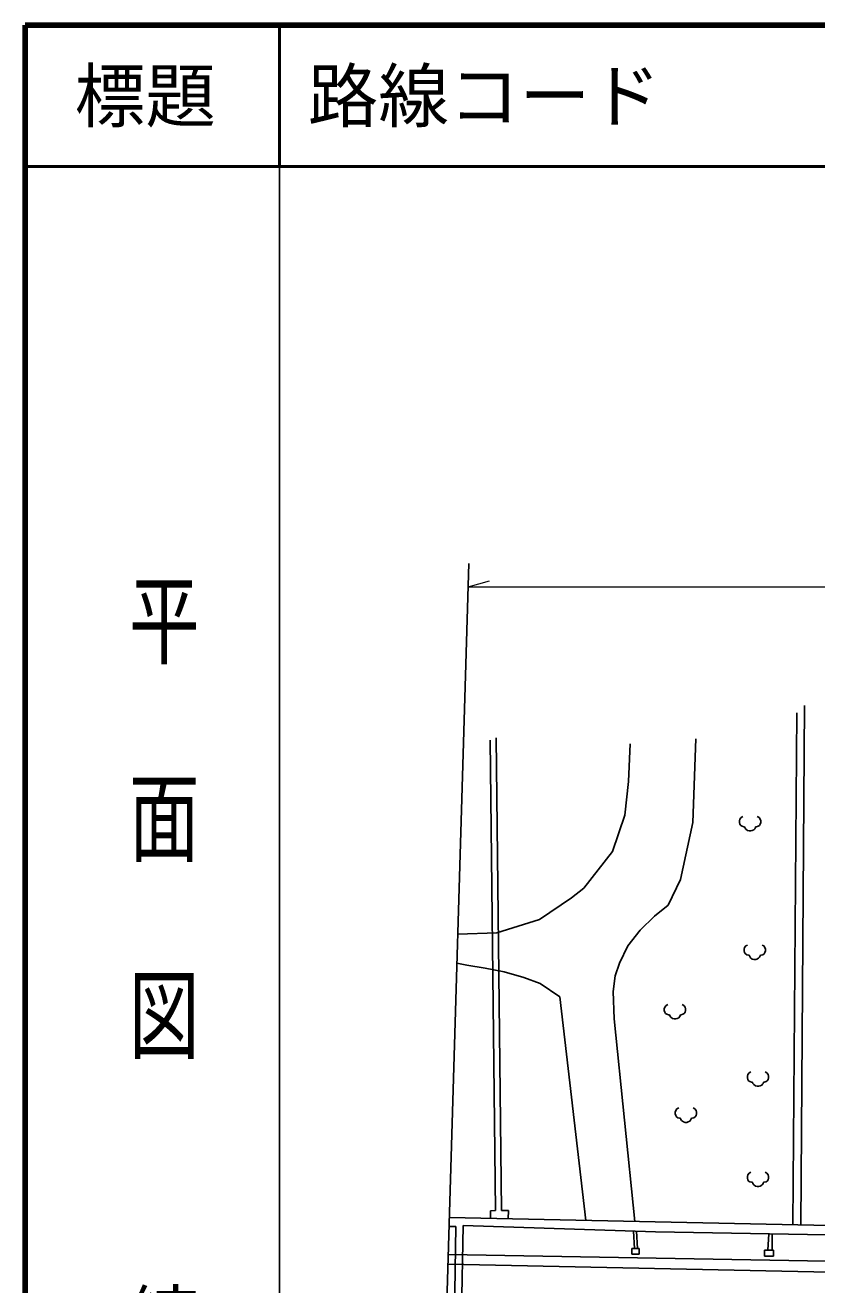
# Model space of a CAD drawing. Units: millimetres, scale not verified. Extents: x 40000 to 680000, y 20000 to 380000.
# Drawn here: x 40000 to 96047, y 290793 to 380000 of the extents above; entities that cross this region are included whole.
import ezdxf
from ezdxf.enums import TextEntityAlignment as Align

# ---------------------------------------------------------------- set-up
doc = ezdxf.new("R2010")
doc.units = ezdxf.units.MM
doc.header["$LTSCALE"] = 1000
for name, color, linetype, lineweight in [('M-BGD', 7, 'Continuous', 25), ('M-BMK-OTRS', 5, 'Continuous', 25), ('M-STR-HTXT', 7, 'Continuous', 13), ('M-STR-STRC', 7, 'Continuous', 25), ('M-TTL', 2, 'Continuous', 140), ('M-TTL-BAND', 7, 'Continuous', 25), ('M-TTL-LINE', 7, 'Continuous', 50)]:
    doc.layers.add(name, color=color, linetype=linetype, lineweight=lineweight)
doc.layers.add('M-TTL-TXT', color=7, linetype='Continuous')
doc.styles.add('@ＭＳ ゴシック', font='')
doc.styles.add('ＭＳ ゴシック', font='')
doc.styles.get('@ＭＳ ゴシック').set_extended_font_data('@MS Gothic')
doc.styles.get('ＭＳ ゴシック').set_extended_font_data('MS Gothic')

msp = doc.modelspace()

# ---------------------------------------------------------------- linework, layer by layer
at = {"layer": 'M-BGD'}
for p, q in [((94634, 331298), (94348, 295040)), ((94917, 295028), (95167, 331827)), ((73295, 296057), (72910, 329360)), ((73339, 329534), (73731, 296057)), ((87491, 329463), (87258, 323531)), ((82722, 326439), (82838, 329114)), ((82463, 324063), (82722, 326439)), ((81590, 321475), (82463, 324063)), ((90696, 323893), (90606, 323773)), ((90816, 323953), (90696, 323893)), ((91956, 323893), (91836, 323953)), ((92046, 323773), (91956, 323893)), ((87258, 323531), (86386, 319488)), ((90606, 323773), (90576, 323653)), ((90576, 323653), (90576, 323533)), ((90576, 323533), (90606, 323413)), ((90606, 323413), (90666, 323323)), ((90666, 323323), (90756, 323263)), ((90756, 323263), (90876, 323233)), ((90876, 323233), (90936, 323233)), ((90936, 323233), (90966, 323143)), ((90966, 323143), (91026, 323053)), ((91026, 323053), (91146, 322963)), ((91146, 322963), (91266, 322933)), ((91266, 322933), (91386, 322933)), ((91386, 322933), (91476, 322963)), ((91476, 322963), (91596, 323023)), ((91596, 323023), (91656, 323083)), ((91656, 323083), (91686, 323143)), ((91686, 323143), (91716, 323233)), ((91716, 323233), (91776, 323233)), ((91776, 323233), (91896, 323263)), ((91896, 323263), (91986, 323323)), ((91986, 323323), (92046, 323413)), ((92076, 323653), (92046, 323773)), ((92046, 323413), (92076, 323533)), ((92076, 323533), (92076, 323653)), ((79563, 318886), (81590, 321475)), ((86386, 319488), (85514, 317685)), ((78679, 318188), (79563, 318886)), ((76422, 316653), (78679, 318188)), ((85514, 317685), (84559, 316891)), ((84559, 316891), (83541, 315902)), ((73398, 315722), (76422, 316653)), ((83541, 315902), (82668, 314797)), ((70628, 315628), (73398, 315722)), ((82668, 314797), (82087, 313576)), ((90939, 314676), (90909, 314556)), ((90909, 314556), (90909, 314436)), ((90909, 314436), (90939, 314316)), ((91029, 314796), (90939, 314676)), ((90939, 314316), (90999, 314226)), ((90999, 314226), (91089, 314166)), ((91149, 314856), (91029, 314796)), ((91089, 314166), (91209, 314136)), ((91209, 314136), (91269, 314136)), ((91269, 314136), (91299, 314046)), ((91299, 314046), (91359, 313956)), ((91989, 313986), (92019, 314046)), ((92019, 314046), (92049, 314136)), ((92049, 314136), (92109, 314136)), ((92109, 314136), (92229, 314166)), ((92289, 314796), (92169, 314856)), ((92229, 314166), (92319, 314226)), ((92379, 314676), (92289, 314796)), ((92319, 314226), (92379, 314316)), ((92409, 314556), (92379, 314676)), ((92379, 314316), (92409, 314436)), ((92409, 314436), (92409, 314556)), ((71267, 313432), (70567, 313574)), ((72575, 313214), (71267, 313432)), ((73920, 312959), (72575, 313214)), ((82087, 313576), (81767, 312674)), ((91359, 313956), (91479, 313866)), ((91479, 313866), (91599, 313836)), ((91599, 313836), (91719, 313836)), ((91719, 313836), (91809, 313866)), ((91809, 313866), (91929, 313926)), ((91929, 313926), (91989, 313986)), ((75302, 312559), (73920, 312959)), ((76465, 312123), (75302, 312559)), ((81767, 312674), (81621, 311569)), ((77846, 311178), (76465, 312123)), ((81621, 311569), (81701, 309634)), ((79705, 295352), (77846, 311178)), ((85281, 310461), (85251, 310341)), ((85371, 310581), (85281, 310461)), ((85491, 310641), (85371, 310581)), ((86631, 310581), (86511, 310641)), ((86721, 310461), (86631, 310581)), ((86751, 310341), (86721, 310461)), ((81701, 309634), (83163, 295278)), ((85251, 310341), (85251, 310221)), ((85251, 310221), (85281, 310101)), ((85281, 310101), (85341, 310011)), ((85341, 310011), (85431, 309951)), ((85431, 309951), (85551, 309921)), ((85551, 309921), (85611, 309921)), ((85611, 309921), (85641, 309831)), ((85641, 309831), (85701, 309741)), ((85701, 309741), (85821, 309651)), ((85821, 309651), (85941, 309621)), ((85941, 309621), (86061, 309621)), ((86061, 309621), (86151, 309651)), ((86151, 309651), (86271, 309711)), ((86271, 309711), (86331, 309771)), ((86331, 309771), (86361, 309831)), ((86361, 309831), (86391, 309921)), ((86391, 309921), (86451, 309921)), ((86451, 309921), (86571, 309951)), ((86571, 309951), (86661, 310011)), ((86661, 310011), (86721, 310101)), ((86721, 310101), (86751, 310221)), ((86751, 310221), (86751, 310341)), ((91161, 305690), (91131, 305570)), ((91131, 305570), (91131, 305450)), ((91131, 305450), (91161, 305330)), ((91251, 305810), (91161, 305690)), ((91161, 305330), (91221, 305240)), ((91221, 305240), (91311, 305180)), ((91371, 305870), (91251, 305810)), ((91311, 305180), (91431, 305150)), ((91431, 305150), (91491, 305150)), ((91491, 305150), (91521, 305060)), ((92241, 305060), (92271, 305150)), ((92271, 305150), (92331, 305150)), ((92331, 305150), (92451, 305180)), ((92511, 305810), (92391, 305870)), ((92451, 305180), (92541, 305240)), ((92601, 305690), (92511, 305810)), ((92541, 305240), (92601, 305330)), ((92631, 305570), (92601, 305690)), ((92601, 305330), (92631, 305450)), ((92631, 305450), (92631, 305570)), ((91521, 305060), (91581, 304970)), ((91581, 304970), (91701, 304880)), ((91701, 304880), (91821, 304850)), ((91821, 304850), (91941, 304850)), ((91941, 304850), (92031, 304880)), ((92031, 304880), (92151, 304940)), ((92151, 304940), (92211, 305000)), ((92211, 305000), (92241, 305060)), ((86268, 303319), (86148, 303259)), ((87408, 303259), (87288, 303319)), ((86058, 303139), (86028, 303019)), ((86028, 303019), (86028, 302899)), ((86028, 302899), (86058, 302779)), ((86148, 303259), (86058, 303139)), ((86058, 302779), (86118, 302689)), ((86118, 302689), (86208, 302629)), ((86208, 302629), (86328, 302599)), ((86328, 302599), (86388, 302599)), ((86388, 302599), (86418, 302509)), ((86418, 302509), (86478, 302419)), ((86478, 302419), (86598, 302329)), ((87048, 302389), (87108, 302449)), ((87108, 302449), (87138, 302509)), ((87138, 302509), (87168, 302599)), ((87168, 302599), (87228, 302599)), ((87228, 302599), (87348, 302629)), ((87348, 302629), (87438, 302689)), ((87498, 303139), (87408, 303259)), ((87438, 302689), (87498, 302779)), ((87528, 303019), (87498, 303139)), ((87498, 302779), (87528, 302899)), ((87528, 302899), (87528, 303019)), ((86598, 302329), (86718, 302299)), ((86718, 302299), (86838, 302299)), ((86838, 302299), (86928, 302329)), ((86928, 302329), (87048, 302389)), ((91161, 298591), (91131, 298471)), ((91131, 298471), (91131, 298351)), ((91131, 298351), (91161, 298231)), ((91251, 298711), (91161, 298591)), ((91161, 298231), (91221, 298141)), ((91221, 298141), (91311, 298081)), ((91371, 298771), (91251, 298711)), ((91311, 298081), (91431, 298051)), ((91431, 298051), (91491, 298051)), ((91491, 298051), (91521, 297961)), ((91521, 297961), (91581, 297871)), ((92211, 297901), (92241, 297961)), ((92241, 297961), (92271, 298051)), ((92271, 298051), (92331, 298051)), ((92331, 298051), (92451, 298081)), ((92511, 298711), (92391, 298771)), ((92451, 298081), (92541, 298141)), ((92601, 298591), (92511, 298711)), ((92541, 298141), (92601, 298231)), ((92631, 298471), (92601, 298591)), ((92601, 298231), (92631, 298351)), ((92631, 298351), (92631, 298471)), ((91581, 297871), (91701, 297781)), ((91701, 297781), (91821, 297751)), ((91821, 297751), (91941, 297751)), ((91941, 297751), (92031, 297781)), ((92031, 297781), (92151, 297841)), ((92151, 297841), (92211, 297901)), ((70029, 295558), (129424, 294294)), ((72945, 295496), (72946, 296028)), ((72946, 296028), (73295, 296057)), ((73731, 296057), (74225, 296057)), ((74225, 296057), (74196, 295469)), ((70010, 294915), (70491, 294914)), ((70182, 273189), (70491, 294914)), ((70591, 273189), (71000, 294995)), ((71000, 294995), (84631, 294541)), ((83066, 294593), (83135, 293370)), ((83359, 293370), (83289, 294586)), ((84631, 294541), (102503, 294247)), ((92653, 294409), (92578, 293249)), ((92876, 293249), (92896, 294405)), ((82956, 292961), (82956, 293370)), ((82956, 293370), (83459, 293370)), ((83459, 292961), (82956, 292961)), ((83459, 293370), (83459, 292961)), ((92333, 292821), (92333, 293249)), ((92333, 293249), (92984, 293249)), ((92984, 292821), (92333, 292821)), ((92984, 293249), (92984, 292821)), ((69931, 292262), (109741, 291418))]:
    msp.add_line(p, q, dxfattribs=at)
at = {"layer": 'M-BMK-OTRS'}
msp.add_line((69739, 285841), (71411, 341873), dxfattribs=at)
at = {"layer": 'M-STR-HTXT'}
for q in [(72862, 340643), (203302, 340210)]:
    msp.add_line((71362, 340223), q, dxfattribs=at)
at = {"layer": 'M-STR-STRC'}
msp.add_line((127060, 291912), (69951, 292951), dxfattribs=at)
at = {"layer": 'M-TTL'}
for p, q in [((40000, 380000), (40000, 20000)), ((680000, 380000), (40000, 380000))]:
    msp.add_line(p, q, dxfattribs=at)
at = {"layer": 'M-TTL-BAND'}
msp.add_line((58000, 370000), (58000, 20000), dxfattribs=at)
at = {"layer": 'M-TTL-LINE'}
for p, q in [((58000, 380000), (58000, 370000)), ((40000, 370000), (680000, 370000))]:
    msp.add_line(p, q, dxfattribs=at)

# ---------------------------------------------------------------- texts
at = {"layer": 'M-TTL-BAND', "style": '@ＭＳ ゴシック', "width": 1.4}
msp.add_text('平  面  図', height=3666, rotation=270, dxfattribs=at).set_placement((49777, 306475), align=Align.MIDDLE_RIGHT)
at = {"layer": 'M-TTL-BAND', "style": '@ＭＳ ゴシック'}
msp.add_text('縮尺千分の一', height=3666, rotation=270, dxfattribs=at).set_placement((49777, 261030), align=Align.MIDDLE_RIGHT)
at = {"layer": 'M-TTL-TXT', "style": 'ＭＳ ゴシック'}
msp.add_text('標題', height=3666, dxfattribs=at).set_placement((48500, 375000), align=Align.MIDDLE_CENTER)
msp.add_text('路線コード', height=3666, dxfattribs=at).set_placement((60000, 375000), align=Align.MIDDLE_LEFT)

doc.saveas('drawing.dxf')
